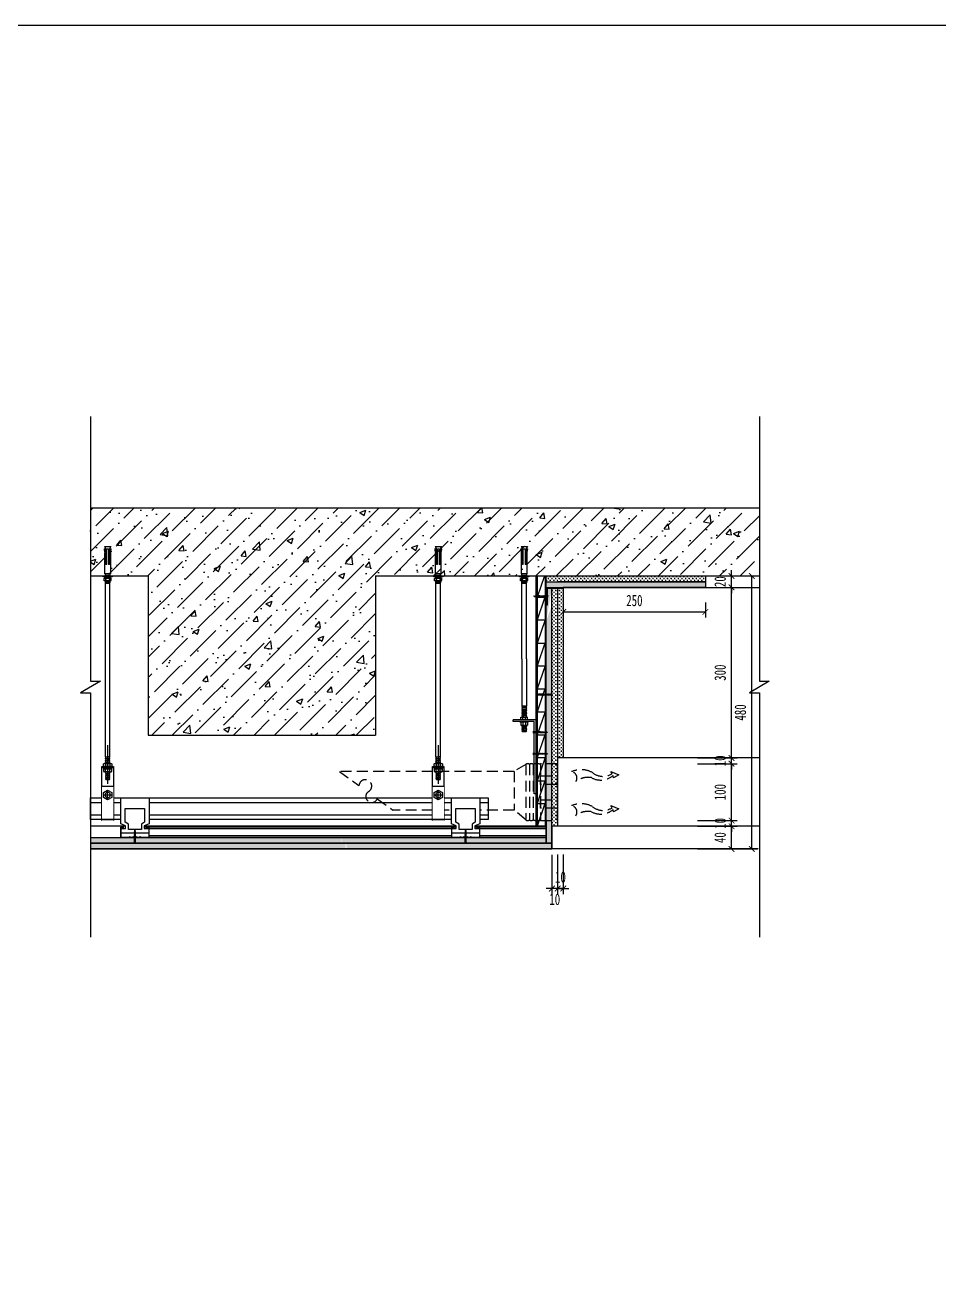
# Model space of a CAD drawing. Header units: millimetres. Extents: x 413534 to 445094, y -245300 to -235817.
# Drawn here: x 417918 to 419525, y -238028 to -235817 of the extents above; entities that cross this region are included whole.
import ezdxf

# ---------------------------------------------------------------- set-up
doc = ezdxf.new("R2010")
doc.units = ezdxf.units.MM
doc.header["$LTSCALE"] = 150
doc.header["$MEASUREMENT"] = 0
for name, pattern in [('CENTER', [50.8, 31.75, -6.35, 6.35, -6.35]), ('DASH', [0.35, 0.25, -0.1]), ('DASHED', [19.05, 12.7, -6.35]), ('DASHEDX2', [38.1, 25.4, -12.7])]:
    doc.linetypes.add(name, pattern=pattern)
doc.layers.get('Defpoints').update_dxf_attribs({"color": 6})
for name, color, linetype in [('0-bh(填充)', 251, 'Continuous'), ('4-Fine(立面细线)', 251, 'Continuous'), ('4-Norm(立面正常)', 134, 'Continuous'), ('4-Wide(立面宽线)', 4, 'Continuous'), ('D-节点填充', 250, 'Continuous'), ('D-造型细线', 146, 'Continuous'), ('E-楼板、墙体', 6, 'Continuous'), ('E-立面活动家具', 22, 'DASHED'), ('E-立面轮廓线', 4, 'Continuous'), ('E-立面造型线', 3, 'Continuous'), ('E-顶面轮廓线', 4, 'Continuous')]:
    doc.layers.add(name, color=color, linetype=linetype)
doc.layers.add('DEFPOINTS(视图框)', color=250, linetype='Continuous', plot=False)
doc.styles.add('DIM', font='', dxfattribs={"width": 0.7})
doc.styles.get('DIM').set_extended_font_data('SimSun')
doc.dimstyles.new('10', dxfattribs={"dimscale": 10, "dimtxt": 2, "dimasz": 1, "dimexe": 1, "dimexo": 1, "dimgap": 1, "dimtad": 1, "dimdec": 0, "dimzin": 0, "dimdsep": 46, "dimtxsty": 'DIM', "dimblk": 'ARCHTICK', "dimcen": 0, "dimclrd": 5, "dimclre": 5, "dimclrt": 35, "dimadec": 0, "dimazin": 0, "dimtfac": 0.5, "dimtdec": 0, "dimtix": 1, "dimtmove": 2, "dimatfit": 2, "dimldrblk": 'A', "dimfxl": 0, "dimtolj": 1, "dimtzin": 0, "dimlwd": -1, "dimlwe": -1, "dimarcsym": 0})

# ---------------------------------------------------------------- blocks, each defined once
blk = doc.blocks.new('*U79')
at = {"color": 251, "linetype": 'DASH', "ltscale": 25}
for p, q in [((0, 30), (699, 30)), ((0, 8), (699, 8))]:
    blk.add_line(p, q, dxfattribs=at)
blk.add_lwpolyline([(0, 38), (699, 38), (699, 0), (0, 0)], close=True)
blk = doc.blocks.new('dfgd')
at = {"layer": '0-bh(填充)', "color": 250}
for p, q in [((-12335.2, 1683.4), (-12333.4, 1684)), ((-12335.2, 1682.3), (-12333.5, 1682.9)), ((-12335.2, 1681.1), (-12333.5, 1681.7)), ((-12335.2, 1679.9), (-12333.5, 1680.5)), ((-12335.1, 1685.7), (-12333.6, 1686.3)), ((-12335.1, 1684.6), (-12333.5, 1685.2)), ((-12335, 1686.8), (-12333.7, 1687.3)), ((-12334.9, 1687.9), (-12333.8, 1688.3)), ((-12334.9, 1683), (-12333.7, 1683.4)), ((-12334.9, 1681.8), (-12333.8, 1682.2)), ((-12334.9, 1680.6), (-12333.8, 1681)), ((-12334.8, 1688.9), (-12333.9, 1689.3)), ((-12334.8, 1686.4), (-12333.8, 1686.7)), ((-12334.8, 1685.3), (-12333.8, 1685.6)), ((-12334.8, 1684.1), (-12333.8, 1684.5)), ((-12334.7, 1688.5), (-12334, 1688.7)), ((-12334.7, 1687.4), (-12333.9, 1687.7)), ((-12335.2, 1678.8), (-12333.5, 1679.4)), ((-12335.2, 1677.5), (-12333.7, 1678)), ((-12335.1, 1673.4), (-12333.7, 1673.9)), ((-12335, 1676.9), (-12334, 1677.3)), ((-12335, 1675.8), (-12333.7, 1676.2)), ((-12335, 1674.6), (-12333.7, 1675)), ((-12335, 1672.3), (-12333.7, 1672.7)), ((-12334.9, 1679.4), (-12333.8, 1679.8)), ((-12334.9, 1678.3), (-12333.8, 1678.7)), ((-12334.9, 1676.4), (-12333.7, 1676.8)), ((-12334.9, 1675.2), (-12333.7, 1675.6)), ((-12334.9, 1674.1), (-12333.7, 1674.5)), ((-12334.9, 1672.9), (-12333.7, 1673.3)), ((-12334.3, 1671.9), (-12333.7, 1672.2))]:
    blk.add_line(p, q, dxfattribs=at)
at = {"layer": '4-Fine(立面细线)', "color": 251}
for p, q in [((-12335.2, 1671.6), (-12333.4, 1671.6)), ((-12333.4, 1671.6), (-12335.2, 1671.6)), ((-12333.4, 1671.6), (-12332.6, 1670.7))]:
    blk.add_line(p, q, dxfattribs=at)
for points in [[(-12335.2, 1684.6), (-12335.2, 1684.6), (-12334.9, 1685.3), (-12335.2, 1685.7), (-12334.9, 1686.4), (-12335.2, 1686.9), (-12334.9, 1687.6), (-12335.2, 1688.1), (-12334.9, 1688.8), (-12335.2, 1689.3), (-12334.8, 1689.9), (-12335.1, 1690.4), (-12334.8, 1691.1), (-12335, 1691.5), (-12334.8, 1692.2), (-12334.9, 1692.6), (-12334.7, 1693.2), (-12334.9, 1693.7), (-12334.6, 1694.3), (-12334.8, 1694.8), (-12334.3, 1695.7), (-12333.9, 1695.1), (-12334, 1694.6), (-12333.8, 1694.1), (-12333.9, 1693.5), (-12333.7, 1693.1), (-12333.8, 1692.5), (-12333.6, 1692.1), (-12333.8, 1691.5), (-12333.5, 1691), (-12333.8, 1690.3), (-12333.4, 1689.9), (-12333.7, 1689.2), (-12333.4, 1688.7), (-12333.7, 1688), (-12333.4, 1687.5), (-12333.7, 1686.8), (-12333.4, 1686.4), (-12333.7, 1685.7), (-12333.4, 1685.2), (-12333.7, 1684.5)], [(-12335.2, 1684.6), (-12334.8, 1684.1), (-12335.2, 1683.5)], [(-12335.2, 1683.4), (-12334.9, 1683), (-12335.2, 1682.3), (-12334.9, 1681.8), (-12335.2, 1681.1)], [(-12335.2, 1681.1), (-12334.9, 1680.6), (-12335.2, 1679.9), (-12334.9, 1679.4), (-12335.2, 1678.8)], [(-12333.7, 1683.4), (-12333.5, 1682.9), (-12333.8, 1682.2), (-12333.5, 1681.7), (-12333.8, 1681)], [(-12333.8, 1681), (-12333.5, 1680.5), (-12333.8, 1679.9), (-12333.5, 1679.4), (-12333.8, 1678.7)], [(-12333.7, 1684.5), (-12333.4, 1684), (-12333.7, 1683.4)], [(-12333.4, 1671.6), (-12333.4, 1671.6), (-12332.6, 1670.7), (-12336.1, 1670.7), (-12335.2, 1671.6)], [(-12335.2, 1678.8), (-12335, 1678.3), (-12335.3, 1677.6), (-12335, 1677.1), (-12335.3, 1676.4)], [(-12335.3, 1674.1), (-12335, 1674.8), (-12335.3, 1675.2), (-12335, 1675.9), (-12335.3, 1676.4)], [(-12335.3, 1674.1), (-12335, 1673.6), (-12335.3, 1672.9), (-12335, 1672.4), (-12335.2, 1671.9), (-12335.2, 1671.6)], [(-12333.8, 1678.7), (-12333.5, 1678.2), (-12333.8, 1677.5), (-12333.5, 1677), (-12333.8, 1676.3)], [(-12333.8, 1676.3), (-12333.5, 1675.8), (-12333.8, 1675.2), (-12333.5, 1674.7), (-12333.8, 1674)], [(-12333.8, 1674), (-12333.5, 1673.5), (-12333.8, 1672.8), (-12333.5, 1672.3), (-12333.4, 1672)], [(-12333.4, 1671.6), (-12333.4, 1672)]]:
    blk.add_lwpolyline(points, dxfattribs=at)
blk = doc.blocks.new('fgfgf')
at = {"layer": '0-bh(填充)'}
h = blk.add_hatch(dxfattribs=at)
h.set_pattern_fill('ANSI32', color=250, scale=0.6, style=0)
h.set_pattern_definition([(45, (-22253.386, -55437.8503), (-4.0411, 4.0411), []), (45, (-22250.692, -55437.8503), (-4.0411, 4.0411), [])])
h.paths.add_polyline_path([(-22223.4, -55408.9), (-22251.4, -55408.9), (-22251.4, -55437.9), (-22253.4, -55437.9), (-22253.4, -55406.9), (-22223.4, -55406.9)])
at = {"layer": '4-Fine(立面细线)', "color": 251}
blk.add_lwpolyline([(-22223.4, -55408.9), (-22251.4, -55408.9), (-22251.4, -55437.9), (-22253.4, -55437.9), (-22253.4, -55406.9), (-22223.4, -55406.9), (-22223.4, -55408.9)], dxfattribs=at)
blk = doc.blocks.new('BZ')
at = {"layer": 'E-立面造型线', "color": 146}
for p, q in [((0, 915.2), (0, 449.8)), ((17.3, 449.8), (-17.7, 429.2)), ((0, 449.8), (17.3, 449.8)), ((-17.7, 429.2), (0, 429.2)), ((0, 429.2), (0, 0))]:
    blk.add_line(p, q, dxfattribs=at)
blk = doc.blocks.new('g434t')
at = {"layer": '4-Fine(立面细线)', "color": 251, "linetype": 'DASHEDX2', "ltscale": 0.02}
for p, q in [((2366.1, 1133.6), (2366.1, 1119.6)), ((2366.1, 1133.6), (2371.1, 1130.6)), ((2371.1, 1134.6), (2371.1, 1130.6)), ((2441.5, 1134.6), (2436.8, 1134.6)), ((2366.1, 1119.6), (2371.1, 1122.6)), ((2406.1, 1130.6), (2371.1, 1130.6)), ((2406.1, 1128.6), (2371.1, 1128.6)), ((2371.1, 1128.6), (2371.1, 1124.6)), ((2371.1, 1124.6), (2406.1, 1124.6)), ((2371.1, 1122.6), (2406.1, 1122.6)), ((2371.1, 1122.6), (2371.1, 1118.6)), ((2426.1, 1132.6), (2381.1, 1132.6)), ((2381.1, 1120.6), (2426.1, 1120.6)), ((2406.1, 1128.6), (2406.1, 1130.6)), ((2406.1, 1122.6), (2406.1, 1124.6)), ((2426.1, 1120.6), (2426.1, 1132.6)), ((2436.1, 1132.6), (2435.1, 1132)), ((2436.1, 1120.6), (2435.1, 1121.2)), ((2441.4, 1130.6), (2436.8, 1130.6)), ((2436.8, 1122.6), (2441.5, 1122.6)), ((2441.4, 1118.6), (2436.8, 1118.6)), ((2442.1, 1132.6), (2443.1, 1131.6)), ((2442.1, 1120.6), (2443.1, 1121.6)), ((2446.1, 1131.6), (2443.1, 1131.6)), ((2443.1, 1131.6), (2443.1, 1121.6)), ((2443.1, 1121.6), (2446.1, 1121.6)), ((2447.1, 1130.6), (2446.1, 1131.6)), ((2446.1, 1121.6), (2446.1, 1131.6)), ((2447.1, 1122.6), (2446.1, 1121.6)), ((2447.1, 1130.6), (2447.1, 1122.6))]:
    blk.add_line(p, q, dxfattribs=at)
for points in [[(2431.1, 1116.6), (2433.1, 1116.6), (2433.1, 1136.6), (2431.1, 1136.6)], [(2431.1, 1121.6), (2431.1, 1131.6), (2426.1, 1131.6), (2426.1, 1121.6)], [(2433.1, 1120.6), (2435.1, 1120.6), (2435.1, 1132.6), (2433.1, 1132.6)]]:
    blk.add_lwpolyline(points, close=True, dxfattribs=at)
for centre, radius, start, end in [((2405.9, 1282.3), 151.7, 256.7643, 260.6158), ((2439.5, 1132.7), 3.34, 144.3427, 217.9547), ((2438.8, 1132.7), 3.34, 322.0453, 35.6573), ((2405.9, 970.9), 151.7, 99.3842, 103.2357), ((2448.4, 1126.5), 12.2, 160.3368, 198.504), ((2439.5, 1120.7), 3.34, 144.3427, 217.9547), ((2429.9, 1126.5), 12.2, 341.496, 19.6632), ((2438.8, 1120.7), 3.34, 322.0453, 35.6573)]:
    blk.add_arc(centre, radius, start, end, dxfattribs=at)
blk = doc.blocks.new('*U78')
blk.add_lwpolyline([(0, 0), (721.3, 0), (721.3, 19), (0, 19)], close=True)
at = {"color": 251, "linetype": 'DASH', "ltscale": 25}
for points in [[(721.3, 16), (0, 16)], [(0, 3), (721.3, 3)]]:
    blk.add_lwpolyline(points, dxfattribs=at)
blk = doc.blocks.new('A$C2A732D7B')
blk.add_wipeout([(25, 10), (25, 29), (20, 29), (20, 26), (16.5, 26), (16.5, 31), (25, 34), (25, 80), (-25, 80), (-25, 34), (-16.5, 31), (-16.5, 26), (-20, 26), (-20, 29), (-25, 29), (-25, 10), (-12, 10), (-9, 11), (-6, 10), (-3, 11), (0, 10), (3, 11), (6, 10), (9, 11), (12, 10)])
for points in [[(-25, 80), (-25, 34), (-16.5, 31), (-16.5, 26), (-24.5, 26), (-24.5, 18), (24.5, 18), (24.5, 26), (16.5, 26), (16.5, 31), (25, 34), (25, 80)], [(20.5, 26), (20, 26), (20, 29), (25, 29), (25, 10), (12, 10), (9, 11), (6, 10), (3, 11), (0, 10), (-3, 11), (-6, 10), (-9, 11), (-12, 10), (-25, 10), (-25, 29), (-20, 29), (-20, 26), (-20.5, 26), (-20.5, 28.5), (-24.5, 28.5), (-24.5, 10.5), (-12.1, 10.5), (-9, 11.5), (-6, 10.5), (-3, 11.5), (0, 10.5), (3, 11.5), (6, 10.5), (9, 11.5), (12.1, 10.5), (24.5, 10.5), (24.5, 28.5), (20.5, 28.5)]]:
    blk.add_lwpolyline(points, close=True)
at = {"color": 251}
blk.add_lwpolyline([(-17, 61.3), (-17, 36.9), (-11.5, 33.9), (-11.5, 24), (11.5, 24), (11.5, 33.9), (17, 36.9), (17, 61.3)], close=True, dxfattribs=at)
at = {"color": 251, "ltscale": 0.1}
blk.add_lwpolyline([(-1.2, 17.5), (-0.7, 18.4), (-1.1, 19.1), (-0.7, 20), (-0.9, 20.6), (-0.6, 21.5), (-0.8, 22.2), (-0.5, 23), (-0.7, 23.7), (0, 25), (0.6, 24.2), (0.5, 23.4), (0.7, 22.7), (0.6, 21.9), (0.9, 21.3), (0.7, 20.5), (1, 19.9), (0.7, 19), (1.2, 18.3), (0.8, 17.3), (1.2, 16.7), (0.9, 15.7), (1.2, 15), (0.8, 14), (1.2, 13.3), (0.8, 12.4), (1.2, 11.7), (0.8, 10.7), (1.2, 10), (0.8, 9.1), (1.2, 8.3), (1.2, 1.4), (2.5, 0), (-2.5, 0), (-1.2, 1.4), (-1.2, 9.1), (-1.2, 9.1), (-0.8, 10.1), (-1.2, 10.8), (-0.8, 11.8), (-1.2, 12.5), (-0.8, 13.4), (-1.2, 14.1), (-0.8, 15.1), (-1.2, 15.8), (-0.7, 16.8)], close=True, dxfattribs=at)
blk = doc.blocks.new('*U80')
at = {"ltscale": 0.3}
for p, q in [((-4, 111), (-4, 416)), ((4, 110.2), (4, 416))]:
    blk.add_line(p, q, dxfattribs=at)
for p, q in [((4, 110.2), (-4, 111)), ((10, 91), (-10, 91)), ((4, 107), (-4, 107.8)), ((4, 103.8), (-4, 104.6)), ((4, 100.6), (-4, 101.4)), ((-3.6, 97.6), (-3.6, 93.6)), ((-3.2, 109.3), (3.2, 108.7)), ((-3.2, 106.1), (3.2, 105.5)), ((-3.2, 102.9), (3.2, 102.3)), ((-3.2, 99.7), (3.2, 99.1)), ((3.6, 97.6), (3.6, 93.6)), ((4, 81.4), (-4, 80.6)), ((4, 78.2), (-4, 77.4)), ((4, 75), (-4, 74.2)), ((4, 71.8), (-4, 71)), ((-3.6, 84.4), (-3.6, 88.4)), ((3.2, 70), (-3.5, 70)), ((-3.2, 82.3), (3.2, 82.9)), ((-3.2, 79.1), (3.2, 79.7)), ((-3.2, 75.9), (3.2, 76.5)), ((-3.2, 72.7), (3.2, 73.3)), ((3.6, 84.4), (3.6, 88.4))]:
    blk.add_line(p, q)
for points in [[(-4, 98.2), (-3.2, 99.7), (-4, 101.4), (-3.2, 102.9), (-4, 104.6), (-3.2, 106.1), (-4, 107.8), (-3.2, 109.3), (-4, 111)], [(7.2, 91), (7.2, 89), (-7.2, 89), (-7.2, 91)], [(3.6, 98.2), (3.2, 99.1), (4, 100.6), (3.2, 102.3), (4, 103.8), (3.2, 105.5), (4, 107), (3.2, 108.7), (4, 110.2)], [(-3.5, 70), (-4, 71), (-3.2, 72.7), (-4, 74.2), (-3.2, 75.9), (-4, 77.4), (-3.2, 79.1), (-4, 80.6), (-3.2, 82.3), (-4, 83.8)], [(3.6, 83.8), (3.2, 82.9), (4, 81.4), (3.2, 79.7), (4, 78.2), (3.2, 76.5), (4, 75), (3.2, 73.3), (4, 71.8), (3.2, 70)]]:
    blk.add_lwpolyline(points)
blk.add_lwpolyline([(10, -2), (10, 93), (-10, 93), (-10, -2)], close=True)
for points in [[(3.6, 98.2), (-4, 98.2), (-5.4, 98.2, 0.22641), (-7.2, 97.5), (-7.2, 93.7, 0.193582), (-5.3, 93), (-3.4, 93), (3.4, 93), (5.3, 93, 0.201578), (7.2, 93.7), (7.2, 97.5, 0.203722), (5.4, 98.2)], [(3.6, 83.8), (-4, 83.8), (-5.4, 83.8, -0.22641), (-7.2, 84.5), (-7.2, 88.3, -0.193582), (-5.3, 89), (-3.4, 89), (3.4, 89), (5.3, 89, -0.201578), (7.2, 88.3), (7.2, 84.5, -0.203722), (5.4, 83.8)]]:
    blk.add_lwpolyline(points, format="xyb", close=True)
for points in [[(-5.3, 98.2, -0.219294), (-3.6, 97.6, -0.173205), (3.6, 97.6, -0.102242), (5.3, 98.2)], [(-5.3, 93, 0.219294), (-3.6, 93.6, 0.173205), (3.6, 93.6, 0.102242), (5.3, 93)], [(-5.3, 89, -0.219294), (-3.6, 88.4, -0.173205), (3.6, 88.4, -0.102242), (5.3, 89)], [(-5.3, 83.8, 0.219294), (-3.6, 84.4, 0.173205), (3.6, 84.4, 0.102242), (5.3, 83.8)]]:
    blk.add_lwpolyline(points, format="xyb")
blk.add_wipeout([(-10, 58), (10, 58), (10, -2), (-10, -2)])
at = {"color": 251, "linetype": 'CENTER', "ltscale": 3}
for p, q in [((0, 130.4), (0, 62.8)), ((0, 35.6), (0, 50.4)), ((7.4, 43), (-7.4, 43))]:
    blk.add_line(p, q, dxfattribs=at)
blk.add_line((-10, 58), (10, 58))
at = {"color": 251, "linetype": 'DASH', "ltscale": 15}
blk.add_line((-10, 0), (10, 0), dxfattribs=at)
blk.add_lwpolyline([(0, 51.3), (-7.2, 47.1), (-7.2, 38.8), (0, 34.6), (7.2, 38.8), (7.2, 47.1)], close=True)
blk.add_circle((0, 42.9), 4.62)
blk = doc.blocks.new('_ARCHTICK')
at = {"color": 0, "linetype": 'ByBlock', "const_width": 0.15}
blk.add_lwpolyline([(-0.5, -0.5), (0.5, 0.5)], dxfattribs=at)
blk = doc.blocks.new('*D118')
at = {"color": 5}
for p, q in [((419100.3, -237225), (419170.3, -237225)), ((419160.3, -237265), (419160.3, -237225)), ((419100.3, -237265), (419170.3, -237265))]:
    blk.add_line(p, q, dxfattribs=at)
at = {"layer": 'Defpoints', "color": 0}
for p in [(418825.1, -237225), (419160.3, -237225), (418825.1, -237265)]:
    blk.add_point(p, dxfattribs=at)
at = {"color": 5, "xscale": 10, "yscale": 10, "zscale": 10}
for p, rotation in [((419160.3, -237225), 90), ((419160.3, -237265), 270)]:
    blk.add_blockref('_ARCHTICK', p, dxfattribs=dict(at, rotation=rotation))
at = {"color": 35, "insert": (419140.3, -237245), "char_height": 20, "attachment_point": 5, "rotation": 90, "style": 'DIM'}
blk.add_mtext('\\A1;40', dxfattribs=at)
blk = doc.blocks.new('A')
at = {"color": 1}
for p, q in [((-0.37, 0), (-2.13, 0)), ((-1.44, 1.15), (-1.09, 1.44)), ((-1.44, 1.15), (-0.37, 0)), ((-1.44, -1.15), (-0.37, 0)), ((-1.09, 1.44), (0, 0)), ((-1.09, -1.44), (0, 0)), ((-1.44, -1.15), (-1.09, -1.44))]:
    blk.add_line(p, q, dxfattribs=at)
for points in [[(-1.44, 1.15), (-1.09, 1.44), (-0.37, 0), (0, 0)], [(-1.44, -1.15), (-1.09, -1.44), (-0.37, 0), (0, 0)]]:
    blk.add_solid(points, dxfattribs=at)
blk = doc.blocks.new('*D119')
at = {"color": 5}
for p, q in [((419100.3, -237215), (419170.3, -237215)), ((419160.3, -237215), (419160.3, -237205)), ((419160.3, -237225), (419160.3, -237215)), ((419100.3, -237225), (419170.3, -237225)), ((419160.3, -237225), (419160.3, -237235))]:
    blk.add_line(p, q, dxfattribs=at)
at = {"layer": 'Defpoints', "color": 0}
for p in [(418835.1, -237215), (419160.3, -237215), (418825.1, -237225)]:
    blk.add_point(p, dxfattribs=at)
at = {"color": 5, "xscale": 10, "yscale": 10, "zscale": 10}
for p, rotation in [((419160.3, -237215), 270), ((419160.3, -237225), 90)]:
    blk.add_blockref('_ARCHTICK', p, dxfattribs=dict(at, rotation=rotation))
at = {"color": 35, "insert": (419140.3, -237220), "char_height": 20, "attachment_point": 5, "rotation": 90, "style": 'DIM'}
blk.add_mtext('\\A1;10', dxfattribs=at)
blk = doc.blocks.new('*D120')
at = {"color": 5}
for p, q in [((419100.3, -237115), (419170.3, -237115)), ((419160.3, -237215), (419160.3, -237115)), ((419100.3, -237215), (419170.3, -237215))]:
    blk.add_line(p, q, dxfattribs=at)
at = {"layer": 'Defpoints', "color": 0}
for p in [(418835.1, -237115), (419160.3, -237115), (418835.1, -237215)]:
    blk.add_point(p, dxfattribs=at)
at = {"color": 5, "xscale": 10, "yscale": 10, "zscale": 10}
for p, rotation in [((419160.3, -237115), 90), ((419160.3, -237215), 270)]:
    blk.add_blockref('_ARCHTICK', p, dxfattribs=dict(at, rotation=rotation))
at = {"color": 35, "insert": (419140.3, -237165), "char_height": 20, "attachment_point": 5, "rotation": 90, "style": 'DIM'}
blk.add_mtext('\\A1;100', dxfattribs=at)
blk = doc.blocks.new('*D121')
at = {"color": 5}
for p, q in [((419100.3, -237105), (419170.3, -237105)), ((419160.3, -237105), (419160.3, -237095)), ((419160.3, -237115), (419160.3, -237105)), ((419100.3, -237115), (419170.3, -237115)), ((419160.3, -237115), (419160.3, -237125))]:
    blk.add_line(p, q, dxfattribs=at)
at = {"layer": 'Defpoints', "color": 0}
for p in [(418845.1, -237105), (419160.3, -237105), (418835.1, -237115)]:
    blk.add_point(p, dxfattribs=at)
at = {"color": 5, "xscale": 10, "yscale": 10, "zscale": 10}
for p, rotation in [((419160.3, -237105), 270), ((419160.3, -237115), 90)]:
    blk.add_blockref('_ARCHTICK', p, dxfattribs=dict(at, rotation=rotation))
at = {"color": 35, "insert": (419140.3, -237110), "char_height": 20, "attachment_point": 5, "rotation": 90, "style": 'DIM'}
blk.add_mtext('\\A1;10', dxfattribs=at)
blk = doc.blocks.new('*D122')
at = {"color": 5}
for p, q in [((419100.3, -236805), (419170.3, -236805)), ((419160.3, -237105), (419160.3, -236805)), ((419100.3, -237105), (419170.3, -237105))]:
    blk.add_line(p, q, dxfattribs=at)
at = {"layer": 'Defpoints', "color": 0}
for p in [(419057.4, -236805), (419160.3, -236805), (418845.1, -237105)]:
    blk.add_point(p, dxfattribs=at)
at = {"color": 5, "xscale": 10, "yscale": 10, "zscale": 10}
for p, rotation in [((419160.3, -236805), 90), ((419160.3, -237105), 270)]:
    blk.add_blockref('_ARCHTICK', p, dxfattribs=dict(at, rotation=rotation))
at = {"color": 35, "insert": (419140.3, -236955), "char_height": 20, "attachment_point": 5, "rotation": 90, "style": 'DIM'}
blk.add_mtext('\\A1;300', dxfattribs=at)
blk = doc.blocks.new('*D123')
at = {"color": 5}
for p, q in [((419160.3, -236785), (419160.3, -236775)), ((419105.1, -236785), (419170.3, -236785)), ((419160.3, -236805), (419160.3, -236785)), ((419100.3, -236805), (419170.3, -236805)), ((419160.3, -236805), (419160.3, -236815))]:
    blk.add_line(p, q, dxfattribs=at)
at = {"layer": 'Defpoints', "color": 0}
for p in [(419095.1, -236785), (419160.3, -236785), (419057.4, -236805)]:
    blk.add_point(p, dxfattribs=at)
at = {"color": 5, "xscale": 10, "yscale": 10, "zscale": 10}
for p, rotation in [((419160.3, -236785), 270), ((419160.3, -236805), 90)]:
    blk.add_blockref('_ARCHTICK', p, dxfattribs=dict(at, rotation=rotation))
at = {"color": 35, "insert": (419140.3, -236795), "char_height": 20, "attachment_point": 5, "rotation": 90, "style": 'DIM'}
blk.add_mtext('\\A1;20', dxfattribs=at)
blk = doc.blocks.new('*D124')
at = {"color": 5}
for p, q in [((419135.8, -236785), (419205.8, -236785)), ((419195.8, -237265), (419195.8, -236785)), ((419135.8, -237265), (419205.8, -237265))]:
    blk.add_line(p, q, dxfattribs=at)
at = {"layer": 'Defpoints', "color": 0}
for p in [(419100.3, -236785), (419195.8, -236785), (419100.3, -237265)]:
    blk.add_point(p, dxfattribs=at)
at = {"color": 5, "xscale": 10, "yscale": 10, "zscale": 10}
for p, rotation in [((419195.8, -236785), 90), ((419195.8, -237265), 270)]:
    blk.add_blockref('_ARCHTICK', p, dxfattribs=dict(at, rotation=rotation))
at = {"color": 35, "insert": (419175.8, -237025), "char_height": 20, "attachment_point": 5, "rotation": 90, "style": 'DIM'}
blk.add_mtext('\\A1;480', dxfattribs=at)
blk = doc.blocks.new('*D125')
at = {"color": 5}
for p, q in [((418854.4, -237274.6), (418854.4, -237344.6)), ((418864.4, -237274.6), (418864.4, -237344.6)), ((418854.4, -237334.6), (418844.4, -237334.6)), ((418864.4, -237334.6), (418854.4, -237334.6)), ((418864.4, -237334.6), (418874.4, -237334.6))]:
    blk.add_line(p, q, dxfattribs=at)
at = {"layer": 'Defpoints', "color": 0}
for p in [(418854.4, -237105), (418864.4, -237105), (418854.4, -237334.6)]:
    blk.add_point(p, dxfattribs=at)
at = {"color": 5, "xscale": 10, "yscale": 10, "zscale": 10}
blk.add_blockref('_ARCHTICK', (418854.4, -237334.6), dxfattribs=at)
at = {"color": 5, "xscale": 10, "yscale": 10, "zscale": 10, "rotation": 180}
blk.add_blockref('_ARCHTICK', (418864.4, -237334.6), dxfattribs=at)
at = {"color": 35, "insert": (418859.4, -237314.6), "char_height": 20, "attachment_point": 5, "style": 'DIM'}
blk.add_mtext('\\A1;10', dxfattribs=at)
blk = doc.blocks.new('*D126')
at = {"color": 5}
for p, q in [((418844.4, -237275), (418844.4, -237344.6)), ((418854.4, -237274.6), (418854.4, -237344.6)), ((418844.4, -237334.6), (418834.4, -237334.6)), ((418854.4, -237334.6), (418844.4, -237334.6)), ((418854.4, -237334.6), (418864.4, -237334.6))]:
    blk.add_line(p, q, dxfattribs=at)
at = {"layer": 'Defpoints', "color": 0}
for p in [(418854.4, -237105), (418844.4, -237265), (418844.4, -237334.6)]:
    blk.add_point(p, dxfattribs=at)
at = {"color": 5, "xscale": 10, "yscale": 10, "zscale": 10}
blk.add_blockref('_ARCHTICK', (418844.4, -237334.6), dxfattribs=at)
at = {"color": 5, "xscale": 10, "yscale": 10, "zscale": 10, "rotation": 180}
blk.add_blockref('_ARCHTICK', (418854.4, -237334.6), dxfattribs=at)
at = {"color": 35, "insert": (418849.4, -237353.6), "char_height": 20, "attachment_point": 5, "style": 'DIM'}
blk.add_mtext('\\A1;10', dxfattribs=at)
blk = doc.blocks.new('*D172')
at = {"color": 5}
for p, q in [((418864.4, -236838.2), (418864.4, -236858.2)), ((419114.4, -236831.9), (419114.4, -236858.2)), ((418864.4, -236848.2), (419114.4, -236848.2))]:
    blk.add_line(p, q, dxfattribs=at)
at = {"layer": 'Defpoints', "color": 0}
for p in [(418864.4, -236828.2), (419114.4, -236821.9), (419114.4, -236848.2)]:
    blk.add_point(p, dxfattribs=at)
at = {"color": 5, "xscale": 10, "yscale": 10, "zscale": 10, "rotation": 180}
blk.add_blockref('_ARCHTICK', (418864.4, -236848.2), dxfattribs=at)
at = {"color": 5, "xscale": 10, "yscale": 10, "zscale": 10}
blk.add_blockref('_ARCHTICK', (419114.4, -236848.2), dxfattribs=at)
at = {"color": 35, "insert": (418989.4, -236828.2), "char_height": 20, "attachment_point": 5, "style": 'DIM'}
blk.add_mtext('\\A1;250', dxfattribs=at)

msp = doc.modelspace()

# ---------------------------------------------------------------- hatches: boundary and pattern name
at = {"layer": '0-bh(填充)'}
h = msp.add_hatch(dxfattribs=at)
h.set_pattern_fill('CROSS', color=250, scale=0.5, style=0)
h.set_pattern_definition([(7e-15, (439794.4212, -170924.1806), (3.175, 3.175), [1.5875, -4.7625]), (90, (439795.215, -170924.9744), (-3.175, 3.175), [1.5875, -4.7625])])
h.paths.add_polyline_path([(418834.4, -237255), (418834.4, -237265), (418844.4, -237265), (418844.4, -237255)], flags=16)
h.paths.add_polyline_path([(418834.4, -236864.2), (418844.4, -236805), (418844.4, -237265), (418834.4, -237265)])
h.paths.add_polyline_path([(418834.4, -236795), (419114.4, -236795), (419114.4, -236805), (418875.4, -236805), (418846.1, -236805), (418844.4, -236809.5), (418844.4, -236836), (418834.4, -236864.2)])
h.paths.add_polyline_path([(418516.9, -237255), (418483, -237255), (418483.2, -237265), (418844.4, -237265), (418844.4, -237255)])
h.paths.add_polyline_path([(418481.9, -237265), (418481.9, -237255), (418033.1, -237255), (418033.1, -237265)])
h = msp.add_hatch(dxfattribs=at)
h.set_pattern_fill('CROSS', color=250, scale=0.5, style=0)
h.set_pattern_definition([(7e-15, (418834.352, -236811.4227), (3.175, 3.175), [1.5875, -4.7625]), (90, (418835.1458, -236812.2165), (-3.175, 3.175), [1.5875, -4.7625])])
h.paths.add_polyline_path([(419114.4, -236785), (418834.4, -236785), (418834.4, -236786), (418834.4, -236795), (419114.4, -236795)])
h.paths.add_polyline_path([(418956.6, -236811.4), (418956.6, -236778.7), (418918.2, -236778.7), (418918.2, -236811.4)], flags=9)
h = msp.add_hatch(dxfattribs=at)
h.set_pattern_fill('CROSS', color=250, scale=0.5, style=0)
h.set_pattern_definition([(7e-15, (418844.352, -237115.045), (3.175, 3.175), [1.5875, -4.7625]), (90, (418845.1458, -237115.8387), (-3.175, 3.175), [1.5875, -4.7625])])
h.paths.add_polyline_path([(418854.4, -237105), (418864.4, -237105), (418864.4, -236807), (418854.4, -236807)])
h.paths.add_polyline_path([(418854.4, -236807), (418844.4, -236807), (418844.4, -237115), (418854.4, -237115), (418854.4, -237105)])
h = msp.add_hatch(dxfattribs=at)
h.set_pattern_fill('CROSS', color=250, scale=0.5, style=0)
h.set_pattern_definition([(7e-15, (418844.352, -237225.045), (3.175, 3.175), [1.5875, -4.7625]), (90, (418845.1458, -237225.8387), (-3.175, 3.175), [1.5875, -4.7625])])
h.paths.add_polyline_path([(418844.4, -237115), (418854.4, -237115), (418854.4, -237225), (418844.4, -237225)])
h = msp.add_hatch(dxfattribs=at)
h.set_pattern_fill('CROSS', color=250, scale=0.5, style=0)
h.set_pattern_definition([(7e-15, (418033.0747, -237255.045), (3.175, 3.175), [1.5875, -4.7625]), (90, (418033.8684, -237255.8387), (-3.175, 3.175), [1.5875, -4.7625])])
h.paths.add_polyline_path([(418834.4, -237246.6), (418834, -237246.4), (418833.3, -237246.7), (418833.3, -237246.7), (418832.8, -237246.4), (418832.2, -237246.7), (418832.2, -237246.7), (418831.7, -237246.4), (418831, -237246.7), (418830.5, -237246.4), (418829.8, -237246.7), (418829.8, -237246.7), (418829.4, -237246.4), (418828.7, -237246.7), (418828.2, -237246.4), (418827.5, -237246.7), (418827, -237246.4), (418826.4, -237246.7), (418825.9, -237246.4), (418825.2, -237246.7), (418824.7, -237246.4), (418824, -237246.7), (418823.6, -237246.4), (418823, -237246.6), (418822.5, -237246.3), (418821.9, -237246.5), (418821.5, -237246.2), (418820.2, -237246.5), (418819.4, -237245.8), (418820.8, -237245), (418754.4, -237245), (418523.9, -237245), (418475.2, -237245), (418475.6, -237255), (418834.4, -237255)])
h.paths.add_polyline_path([(418474.9, -237245), (418033.1, -237245), (418033.1, -237255), (418474.9, -237255)])
at = {"layer": 'D-节点填充'}
h = msp.add_hatch(dxfattribs=at)
h.set_pattern_fill('ANSI36', color=256, scale=8, style=0)
h.set_pattern_definition([(45, (418033.075, -237065.045), (13.4704, 49.3914), [63.5, -12.7, 0, -12.7])])
h.paths.add_polyline_path([(419209.3, -236665), (419209.3, -236785), (418534.4, -236785), (418534.4, -237065), (418134.4, -237065), (418134.4, -236785), (418033.1, -236785), (418033.1, -236665)])
h = msp.add_hatch(dxfattribs=at)
h.set_pattern_fill('AR-CONC', color=256, scale=0.6, style=0)
h.set_pattern_definition([(50, (418033.075, -237065.045), (109.311, -9.5635), [11.43, -125.73]), (355, (418033.07, -237065.04), (-21.146, 114.634), [9.144, -100.584]), (100.451, (418042.18, -237065.84), (88.1655, 105.07), [9.714, -106.854]), (46.184, (418033.07, -237034.56), (162.647, -25.225), [17.145, -188.595]), (96.636, (418046.63, -237036.67), (142.443, 148.455), [14.571, -160.281]), (351.184, (418033.07, -237034.56), (142.443, 148.455), [13.716, -150.876]), (21, (418048.315, -237042.185), (90.969, -61.359), [11.43, -125.73]), (326, (418048.31, -237042.18), (37.081, 110.513), [9.144, -100.584]), (71.451, (418055.9, -237047.3), (128.05, 49.154), [9.714, -106.854]), (37.5, (418033.075, -237065.045), (1.8532, 50.733), [0, -99.3648, 0, -102.108, 0, -100.965]), (7.5, (418033.075, -237065.045), (40.0918, 60.1083), [0, -58.2168, 0, -97.0788, 0, -38.481]), (327.5, (417999.09, -237065.045), (81.3544, -3.4372), [0, -38.1, 0, -118.872, 0, -157.734]), (317.5, (417983.85, -237065.045), (88.8775, 15.256), [0, -49.53, 0, -78.9432, 0, -112.014])])
h.paths.add_polyline_path([(419209.3, -236665), (419209.3, -236785), (418534.4, -236785), (418534.4, -237065), (418134.4, -237065), (418134.4, -236785), (418033.1, -236785), (418033.1, -236665)])

# ---------------------------------------------------------------- linework, layer by layer
at = {"layer": '4-Fine(立面细线)', "color": 251}
for p, q in [((418791.6, -237015.7), (418799.6, -237016.4)), ((418791.6, -237018.4), (418799.6, -237019)), ((418799, -237015), (418792.3, -237014.4)), ((418799, -237017.6), (418792.3, -237017.1)), ((418791.6, -237021), (418799.6, -237021.7)), ((418791.6, -237023.7), (418799.6, -237024.4)), ((418791.6, -237026.4), (418799.6, -237027)), ((418791.6, -237029), (418799.6, -237029.7)), ((418791.6, -237031.7), (418799.6, -237032.4)), ((418799, -237020.3), (418792.3, -237019.8)), ((418799, -237023), (418792.3, -237022.4)), ((418799, -237025.6), (418792.3, -237025.1)), ((418799, -237028.3), (418792.3, -237027.8)), ((418799, -237031), (418792.3, -237030.4)), ((418798.1, -237021.6), (418799.6, -237021.7)), ((418791.6, -237049.2), (418799.6, -237049.8)), ((418791.6, -237051.8), (418799.6, -237052.5)), ((418791.6, -237054.5), (418799.6, -237055.2)), ((418791.6, -237057.2), (418799.6, -237057.8)), ((418799, -237048.4), (418792.3, -237047.9)), ((418799, -237051.1), (418792.3, -237050.6)), ((418799, -237053.8), (418792.3, -237053.2)), ((418799, -237056.4), (418792.3, -237055.9)), ((418798.1, -237047), (418799.6, -237047.2))]:
    msp.add_line(p, q, dxfattribs=at)
at = {"layer": '4-Norm(立面正常)', "color": 134}
for p, q in [((418816.4, -237168), (418816.4, -237038)), ((418834.4, -237225), (418033.1, -237225))]:
    msp.add_line(p, q, dxfattribs=at)
for points in [[(418791.6, -237054.5), (418792.3, -237055.9), (418791.6, -237057.2), (418792.2, -237058.5)], [(418799.3, -237058.5), (418799.6, -237057.8), (418799, -237056.4), (418799.6, -237055.2), (418799.3, -237054.5)]]:
    msp.add_lwpolyline(points, dxfattribs=at)
at = {"layer": '4-Wide(立面宽线)', "color": 4}
for p, q in [((418834.4, -236805), (419114.4, -236805)), ((418844.4, -237265), (418844.4, -237225)), ((418844.4, -237265), (418033.1, -237265))]:
    msp.add_line(p, q, dxfattribs=at)
at = {"layer": 'D-节点填充', "ltscale": 0.15}
for p, q in [((418818.4, -236785), (418818.4, -237225)), ((418831.1, -236785), (418818.4, -236822.1)), ((418832.4, -236785), (418832.4, -237225)), ((418818.4, -236822.1), (418832.4, -236822.1)), ((418832.1, -236822.1), (418818.4, -236862.1)), ((418832.4, -236862.1), (418818.4, -236902.9)), ((418818.4, -236862.1), (418832.4, -236862.1)), ((418818.4, -236902.9), (418832.4, -236902.9)), ((418832.1, -236902.9), (418818.4, -236942.9)), ((418832.4, -236942.9), (418818.4, -236983.6)), ((418818.4, -236942.9), (418832.4, -236942.9)), ((418818.4, -236983.6), (418832.4, -236983.6)), ((418832.1, -236983.6), (418818.4, -237023.6)), ((418832.4, -237023.6), (418818.4, -237064.3)), ((418818.4, -237023.6), (418832.4, -237023.6)), ((418818.4, -237064.3), (418832.4, -237064.3)), ((418832.1, -237064.3), (418818.4, -237104.3)), ((418832.4, -237104.3), (418818.4, -237145)), ((418818.4, -237104.3), (418832.4, -237104.3)), ((418818.4, -237145), (418832.4, -237145)), ((418832.1, -237145), (418818.4, -237185)), ((418818.4, -237185), (418832.4, -237185)), ((418832.1, -237185), (418818.4, -237225))]:
    msp.add_line(p, q, dxfattribs=at)
at = {"layer": 'D-造型细线'}
for p, q in [((418791.6, -236930.5), (418791.6, -236785)), ((418799.6, -236930.5), (418799.6, -236785)), ((418816.4, -237225), (418816.4, -236785)), ((418791.6, -236930.5), (418791.6, -237013.7)), ((418799.6, -236930.5), (418799.6, -237013.7)), ((418799.6, -237013.7), (418791.6, -237013.7)), ((418799.1, -237013.7), (418799.6, -237013.7)), ((418816.4, -237038), (418776.4, -237038)), ((418776.4, -237041), (418776.4, -237038)), ((418789.6, -237033), (418801.6, -237033)), ((418789.6, -237038), (418789.6, -237033)), ((418793.1, -237038), (418793.1, -237033)), ((418798.1, -237038), (418798.1, -237033)), ((418801.6, -237038), (418801.6, -237033)), ((418788.6, -237042), (418788.6, -237041)), ((418802.6, -237042), (418788.6, -237042)), ((418789.6, -237042), (418789.6, -237047)), ((418789.6, -237047), (418801.6, -237047)), ((418792.2, -237058.5), (418799.3, -237058.5)), ((418793.1, -237042), (418793.1, -237047)), ((418798.1, -237042), (418798.1, -237047)), ((418801.6, -237042), (418801.6, -237047)), ((418802.6, -237042), (418802.6, -237041))]:
    msp.add_line(p, q, dxfattribs=at)
at = {"layer": 'D-造型细线', "color": 44}
for p, q in [((418834.4, -237215), (418834.4, -236785)), ((418834.4, -237255), (418834.4, -236785)), ((418834.4, -236795), (419114.4, -236795)), ((419114.4, -236795), (418854.4, -236795)), ((418844.4, -237225), (418844.4, -236805)), ((418854.4, -236807), (418854.4, -237105)), ((418834.4, -237215), (418834.4, -237255)), ((418033.1, -237245), (418834.4, -237245)), ((418033.1, -237255), (418844.4, -237255)), ((418844.4, -237255), (418033.1, -237255))]:
    msp.add_line(p, q, dxfattribs=at)
at = {"layer": 'D-造型细线'}
for points in [[(418791.9, -237013.7), (418792.3, -237014.4), (418791.6, -237015.7), (418792.3, -237017.1), (418791.6, -237018.4), (418792.3, -237019.8), (418791.6, -237021), (418792.3, -237022.4), (418791.6, -237023.7), (418792.3, -237025.1), (418791.6, -237026.4), (418792.3, -237027.8), (418791.6, -237029), (418792.3, -237030.4), (418791.6, -237031.7), (418792.2, -237033)], [(418799.6, -237013.7), (418799.6, -237013.7), (418799, -237015), (418799.6, -237016.4), (418799, -237017.6), (418799.6, -237019), (418799, -237020.3), (418799.6, -237021.7), (418799, -237023), (418799.6, -237024.4), (418799, -237025.6), (418799.6, -237027), (418799, -237028.3), (418799.6, -237029.7), (418799, -237031), (418799.6, -237032.4), (418799.3, -237033)], [(418816.4, -237168), (418813.4, -237168), (418813.4, -237041), (418776.4, -237041)], [(418791.9, -237047), (418792.3, -237047.9), (418791.6, -237049.2), (418792.3, -237050.6), (418791.6, -237051.8), (418792.3, -237053.2), (418791.6, -237054.5), (418792.3, -237055.9), (418791.6, -237057.2), (418792.2, -237058.5)], [(418799.6, -237047), (418799.6, -237047.2), (418799, -237048.4), (418799.6, -237049.8), (418799, -237051.1), (418799.6, -237052.5), (418799, -237053.8), (418799.6, -237055.2), (418799, -237056.4), (418799.6, -237057.8), (418799.3, -237058.5)]]:
    msp.add_lwpolyline(points, dxfattribs=at)
at = {"layer": 'E-楼板、墙体'}
for p, q in [((418033.1, -236665), (419209.3, -236665)), ((418033.1, -236785), (418134.4, -236785)), ((418134.4, -236785), (418134.4, -237065)), ((418534.4, -236785), (419209.3, -236785)), ((418534.4, -236785), (418534.4, -237065)), ((418134.4, -237065), (418534.4, -237065))]:
    msp.add_line(p, q, dxfattribs=at)
at = {"layer": 'E-立面活动家具', "color": 251, "linetype": 'DASHED', "ltscale": 0.01}
for p, q in [((418777.8, -237128.5, 0), (418470.7, -237128.5, 0)), ((418470.7, -237128.5, 0), (418505.1, -237153.4, 0)), ((418798.4, -237116.3, 0), (418777.8, -237128.5, 0)), ((418777.8, -237128.5, 0), (418777.8, -237196.5, 0)), ((418798.4, -237116.3, 0), (418798.4, -237213.8, 0)), ((418804.9, -237116.3, 0), (418804.9, -237213.8, 0)), ((418804.9, -237116.3, 0), (418804.9, -237213.8, 0)), ((418811.4, -237116.3, 0), (418811.4, -237213.8, 0)), ((418824.4, -237116.3), (418824.4, -237213.8)), ((418948.1, -237128.5), (418962.3, -237134.4)), ((418950.5, -237132.4), (418948.1, -237128.5)), ((418952.8, -237139.8), (418951.9, -237135.8)), ((418962.3, -237134.4), (418952.8, -237139.8)), ((418537.3, -237176.6, 0), (418564.8, -237196.5, 0)), ((418948.1, -237188.4), (418962.3, -237194.3)), ((418950.5, -237192.3), (418948.1, -237188.4)), ((418952.8, -237199.7), (418951.9, -237195.6)), ((418962.3, -237194.3), (418952.8, -237199.7)), ((418777.8, -237196.5, 0), (418564.8, -237196.5, 0)), ((418798.4, -237213.8), (418777.8, -237196.5, 0))]:
    msp.add_line(p, q, dxfattribs=at)
for points in [[(418824.4, -237215), (418854.4, -237215), (418854.4, -237115), (418824.4, -237115)], [(418824.4, -237136.5), (418854.4, -237136.5), (418854.4, -237151.5), (418824.4, -237151.5), (418824.4, -237136.5)], [(418824.4, -237178.5), (418854.4, -237178.5), (418854.4, -237193.5), (418824.4, -237193.5), (418824.4, -237178.5)]]:
    msp.add_lwpolyline(points, close=True, dxfattribs=at)
for centre, radius, start, end in [((418801.6, -237119.8, 0), 4.78, 47.1266, 132.8734), ((418808.1, -237119.8, 0), 4.78, 47.1266, 132.8734), ((418817.9, -237132.2), 17.2, 67.7862, 112.2138), ((418895.7, -237167.9), 42.3, 61.8576, 113.1018), ((418876.8, -237140.3), 11.6, 327.556, 78.5359), ((418516.3, -237154.3, 0), 11.2, 294.8307, 175.5568), ((418907.9, -237173.3), 34.3, 79.7433, 128.4933), ((418930.2, -237110.6), 33.2, 240.8158, 310.7488), ((418934.3, -237108), 29.3, 230.4526, 303.49), ((418527.6, -237172.6, 0), 10.5, 128.6571, 337.6411), ((418895.7, -237227.7), 42.3, 61.8576, 113.1018), ((418876.8, -237200.2), 11.6, 327.556, 78.5359), ((418930.2, -237170.5), 33.2, 240.8158, 310.7488), ((418934.3, -237167.9), 29.3, 230.4526, 303.49), ((418801.6, -237210.3), 4.78, 227.1266, 312.8734), ((418808.1, -237210.3), 4.78, 227.1266, 312.8734), ((418817.9, -237197.9), 17.2, 247.7862, 292.2138), ((418907.9, -237233.2), 34.3, 79.7433, 128.4933)]:
    msp.add_arc(centre, radius, start, end, dxfattribs=at)
at = {"layer": 'E-立面轮廓线'}
msp.add_line((418033.1, -237265), (418844.4, -237265), dxfattribs=at)
at = {"layer": 'E-立面造型线', "color": 251}
for p, q in [((419114.4, -236805), (419209.3, -236805)), ((419209.3, -237105), (418864.4, -237105)), ((419209.3, -237225), (418854.4, -237225)), ((419207.3, -237265), (418844.4, -237265))]:
    msp.add_line(p, q, dxfattribs=at)
at = {"layer": 'E-顶面轮廓线'}
msp.add_lwpolyline([(419114.4, -236785), (419114.4, -236805), (418864.4, -236805), (418864.4, -237105), (418854.4, -237105), (418854.4, -237225), (418844.4, -237225), (418844.4, -237265)], dxfattribs=at)

# ---------------------------------------------------------------- block references
at = {"layer": '4-Fine(立面细线)', "color": 1, "xscale": -0.8, "yscale": 0.8, "zscale": 0.8, "rotation": 90}
msp.add_blockref('g434t', (419696.9, -234840.1), dxfattribs=at)
at = {"layer": '4-Norm(立面正常)', "xscale": -1, "rotation": 90}
for p in [(420508, -249154.9), (420515, -249327.7)]:
    msp.add_blockref('dfgd', p, dxfattribs=at)
at = {"layer": '4-Norm(立面正常)', "rotation": 270}
for p in [(417141, -249394.2), (417141, -249431.9)]:
    msp.add_blockref('dfgd', p, dxfattribs=at)
at = {"layer": '4-Wide(立面宽线)', "color": 4}
msp.add_blockref('fgfgf', (441087.7, -181398.2), dxfattribs=at)
at = {"layer": 'D-节点填充'}
for p in [(418033.1, -237419.9), (419209.3, -237419.9)]:
    msp.add_blockref('BZ', p, dxfattribs=at)
at = {"layer": 'D-造型细线', "rotation": 1.698074010732322e-09}
msp.add_blockref('*U79', (418033.1, -237213), dxfattribs=at)
at = {"layer": 'D-造型细线', "xscale": -1}
msp.add_blockref('*U78', (418834.4, -237245), dxfattribs=at)

# ---------------------------------------------------------------- dimensions: what is measured, and where the dimension line sits
for base, p1, p2, picture, middle in [((419160.3, -236785), (419057.4, -236805), (419095.1, -236785), '*D123', (419140.3, -236795)), ((419195.8, -236785), (419100.3, -237265), (419100.3, -236785), '*D124', (419175.8, -237025)), ((419160.3, -236805), (418845.1, -237105), (419057.4, -236805), '*D122', (419140.3, -236955)), ((419160.3, -237105), (418835.1, -237115), (418845.1, -237105), '*D121', (419140.3, -237110)), ((419160.3, -237115), (418835.1, -237215), (418835.1, -237115), '*D120', (419140.3, -237165)), ((419160.3, -237215), (418825.1, -237225), (418835.1, -237215), '*D119', (419140.3, -237220)), ((419160.3, -237225), (418825.1, -237265), (418825.1, -237225), '*D118', (419140.3, -237245))]:
    dim = msp.add_linear_dim(base=base, p1=p1, p2=p2, angle=90, dimstyle='10')
    dim.commit()
    dim.dimension.update_dxf_attribs({"geometry": picture, "text_midpoint": middle})
for base, p1, p2, picture, middle in [((419114.4, -236848.2), (418864.4, -236828.2), (419114.4, -236821.9), '*D172', (418989.4, -236828.2)), ((418854.4, -237334.6), (418864.4, -237105), (418854.4, -237105), '*D125', (418859.4, -237314.6))]:
    dim = msp.add_linear_dim(base=base, p1=p1, p2=p2, dimstyle='10')
    dim.commit()
    dim.dimension.update_dxf_attribs({"geometry": picture, "text_midpoint": middle})
dim = msp.add_linear_dim(base=(418844.4, -237334.6), p1=(418854.4, -237105), p2=(418844.4, -237265), dimstyle='10')
dim.commit()
dim.dimension.update_dxf_attribs({"geometry": '*D126', "text_midpoint": (418849.4, -237353.6), "dimtype": 160})

# ---------------------------------------------------------------- next in the draw order: block references
for name, p in [('*U80', (418063.1, -237213)), ('*U80', (418644.5, -237213)), ('A$C2A732D7B', (418111, -237255)), ('A$C2A732D7B', (418692.6, -237255))]:
    msp.add_blockref(name, p, dxfattribs=at)

# ---------------------------------------------------------------- next in the draw order: linework, layer by layer
at = {"layer": 'DEFPOINTS(视图框)', "color": 1}
msp.add_lwpolyline([(413534.3, -235816.6), (423272.5, -235816.6), (423272.5, -240239), (413534.3, -240239)], close=True, dxfattribs=at)

# ---------------------------------------------------------------- next in the draw order: block references
at = {"layer": '4-Fine(立面细线)', "color": 1, "xscale": -0.8, "yscale": 0.8, "zscale": 0.8, "rotation": 90}
for p in [(418964.4, -234840.1), (419545.8, -234840.1)]:
    msp.add_blockref('g434t', p, dxfattribs=at)

doc.saveas('drawing.dxf')
